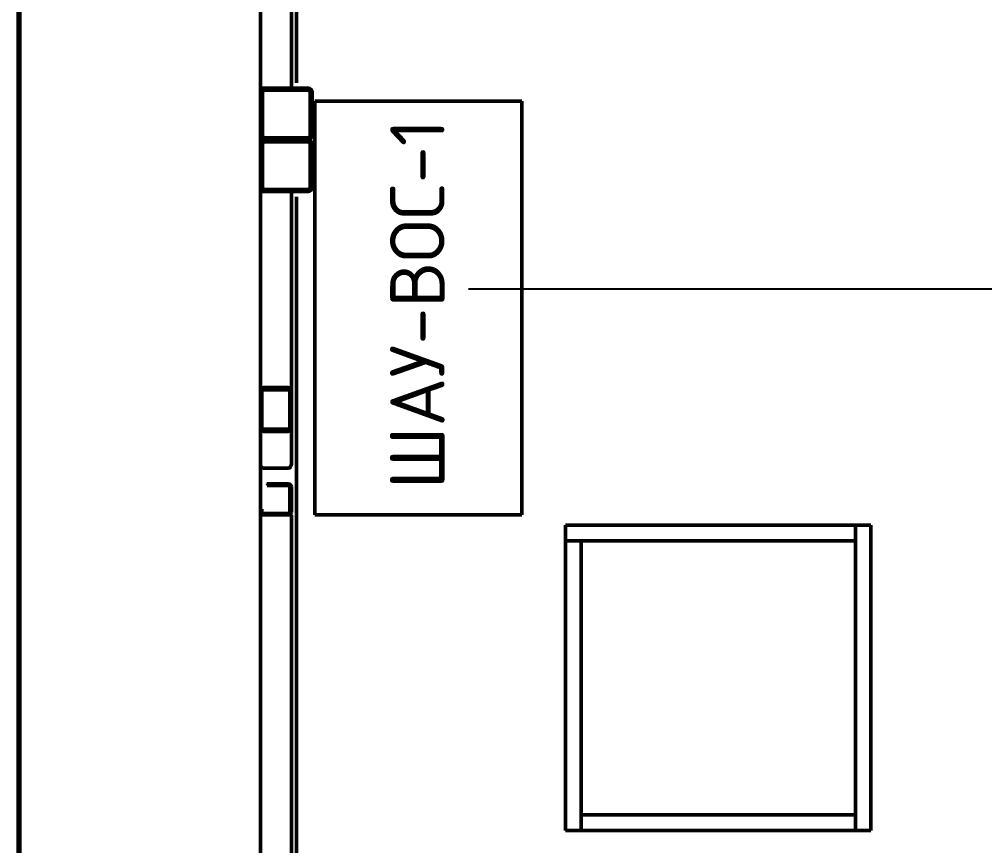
# Model space of a CAD drawing. Header units: millimetres. Extents: x 1510 to 10524, y 7125 to 13164.
# Drawn here: x 7720.1 to 7906.7, y 12693.2 to 12853 of the extents above; entities that cross this region are included whole.
import ezdxf

# ---------------------------------------------------------------- set-up
doc = ezdxf.new("R2010")
doc.units = ezdxf.units.MM
doc.header["$LTSCALE"] = 4
for name, color, linetype, lineweight in [('Border (ISO)', 7, 'Continuous', 70), ('Break Line (ISO)', 7, 'Continuous', 25), ('Hatch (ISO)', 7, 'Continuous', 18), ('Symbol (ISO)', 7, 'Continuous', 25), ('Visible (ISO)', 7, 'Continuous', 50)]:
    doc.layers.add(name, color=color, linetype=linetype, lineweight=lineweight)
doc.layers.add('G', color=5, linetype='Continuous')
doc.styles.add('Note Text (DIN)', font='isocpeur.ttf')
pattern_1 = [(135.0002, (7708.099, 12545.631), (-6.73517, -6.73522), [])]

# ---------------------------------------------------------------- blocks, each defined once
blk = doc.blocks.new('Borders right top border')
at = {"layer": 'Border (ISO)'}
blk.add_line((4, 4), (4, 206), dxfattribs=at)

msp = doc.modelspace()

# ---------------------------------------------------------------- hatches: boundary and pattern name
at = {"layer": 'Hatch (ISO)'}
h = msp.add_hatch(dxfattribs=at)
h.set_pattern_fill('ANSI31', color=256, scale=76.2, angle=90.0002, style=0)
h.set_pattern_definition(pattern_1)
edge = h.paths.add_edge_path()
edge.add_line((7767.48, 12829.65), (7775.88, 12829.65))
edge.add_ellipse((7775.88, 12830.45), major_axis=(0.8, 0), ratio=1, start_angle=270, end_angle=360)
edge.add_line((7776.68, 12830.45), (7776.68, 12838.85))
edge.add_ellipse((7775.88, 12838.85), major_axis=(0, 0.8), ratio=1, start_angle=270, end_angle=360)
edge.add_line((7775.88, 12839.65), (7767.48, 12839.65))
edge.add_ellipse((7767.48, 12838.85), major_axis=(-0.8, 0), ratio=1, start_angle=270, end_angle=360)
edge.add_line((7766.68, 12838.85), (7766.68, 12830.45))
edge.add_ellipse((7767.48, 12830.45), major_axis=(0, -0.8), ratio=1, start_angle=270, end_angle=360)
edge = h.paths.add_edge_path(flags=0)
edge.add_line((7767.08, 12830.45), (7767.08, 12838.85))
edge.add_ellipse((7767.48, 12838.85), major_axis=(0, 0.4), ratio=1, start_angle=0, end_angle=90, ccw=False)
edge.add_line((7767.48, 12839.25), (7775.88, 12839.25))
edge.add_ellipse((7775.88, 12838.85), major_axis=(0.4, 0), ratio=1, start_angle=0, end_angle=90, ccw=False)
edge.add_line((7776.28, 12838.85), (7776.28, 12830.45))
edge.add_ellipse((7775.88, 12830.45), major_axis=(0, -0.4), ratio=1, start_angle=0, end_angle=90, ccw=False)
edge.add_line((7775.88, 12830.05), (7767.48, 12830.05))
edge.add_ellipse((7767.48, 12830.45), major_axis=(-0.4, 0), ratio=1, start_angle=0, end_angle=90, ccw=False)
h = msp.add_hatch(dxfattribs=at)
h.set_pattern_fill('ANSI31', color=256, scale=76.2, style=0)
h.set_pattern_definition([(45, (7708.099, 12545.631), (-6.7352, 6.7352), [])])
edge = h.paths.add_edge_path()
edge.add_line((7775.88, 12829.65), (7767.48, 12829.65))
edge.add_ellipse((7767.48, 12828.85), major_axis=(-0.8, 0), ratio=1, start_angle=270, end_angle=360)
edge.add_line((7766.68, 12828.85), (7766.68, 12820.45))
edge.add_ellipse((7767.48, 12820.45), major_axis=(0, -0.8), ratio=1, start_angle=270, end_angle=360)
edge.add_line((7767.48, 12819.65), (7775.88, 12819.65))
edge.add_ellipse((7775.88, 12820.45), major_axis=(0.8, 0), ratio=1, start_angle=270, end_angle=360)
edge.add_line((7776.68, 12820.45), (7776.68, 12828.85))
edge.add_ellipse((7775.88, 12828.85), major_axis=(0, 0.8), ratio=1, start_angle=270, end_angle=360)
edge = h.paths.add_edge_path(flags=0)
edge.add_line((7767.08, 12820.45), (7767.08, 12828.85))
edge.add_ellipse((7767.48, 12828.85), major_axis=(0, 0.4), ratio=1, start_angle=0, end_angle=90, ccw=False)
edge.add_line((7767.48, 12829.25), (7775.88, 12829.25))
edge.add_ellipse((7775.88, 12828.85), major_axis=(0.4, 0), ratio=1, start_angle=0, end_angle=90, ccw=False)
edge.add_line((7776.28, 12828.85), (7776.28, 12820.45))
edge.add_ellipse((7775.88, 12820.45), major_axis=(0, -0.4), ratio=1, start_angle=0, end_angle=90, ccw=False)
edge.add_line((7775.88, 12820.05), (7767.48, 12820.05))
edge.add_ellipse((7767.48, 12820.45), major_axis=(-0.4, 0), ratio=1, start_angle=0, end_angle=90, ccw=False)
h = msp.add_hatch(dxfattribs=at)
h.set_pattern_fill('ANSI31', color=256, scale=76.2, angle=90.0002, style=0)
h.set_pattern_definition(pattern_1)
edge = h.paths.add_edge_path()
edge.add_ellipse((7772.08, 12780.92), major_axis=(0, -0.849), ratio=0.707107, start_angle=90, end_angle=180)
edge.add_line((7772.08, 12781.77), (7767.28, 12781.77))
edge.add_ellipse((7767.28, 12780.92), major_axis=(0, -0.849), ratio=0.707107, start_angle=180, end_angle=270)
edge.add_line((7766.68, 12780.92), (7766.68, 12774.13))
edge.add_ellipse((7767.28, 12774.13), major_axis=(0, 0.849), ratio=0.707107, start_angle=90, end_angle=180)
edge.add_line((7767.28, 12773.28), (7772.08, 12773.28))
edge.add_ellipse((7772.08, 12774.13), major_axis=(0, 0.849), ratio=0.707107, start_angle=180, end_angle=270)
edge.add_line((7772.68, 12774.13), (7772.68, 12780.92))
edge = h.paths.add_edge_path(flags=0)
edge.add_line((7766.98, 12774.13), (7766.98, 12780.92))
edge.add_ellipse((7767.28, 12780.92), major_axis=(0, -0.424), ratio=0.707107, start_angle=180, end_angle=270, ccw=False)
edge.add_line((7767.28, 12781.34), (7772.08, 12781.34))
edge.add_ellipse((7772.08, 12780.92), major_axis=(0, -0.424), ratio=0.707107, start_angle=90, end_angle=180, ccw=False)
edge.add_line((7772.38, 12780.92), (7772.38, 12774.13))
edge.add_ellipse((7772.08, 12774.13), major_axis=(0, 0.424), ratio=0.707107, start_angle=180, end_angle=270, ccw=False)
edge.add_line((7772.08, 12773.7), (7767.28, 12773.7))
edge.add_ellipse((7767.28, 12774.13), major_axis=(0, 0.424), ratio=0.707107, start_angle=90, end_angle=180, ccw=False)
h = msp.add_hatch(dxfattribs=at)
h.set_pattern_fill('ANSI31', color=256, scale=76.2, angle=75.0002, style=0)
h.set_pattern_definition([(120, (7708.099, 12545.631), (-8.24888, -4.76253), [])])
edge = h.paths.add_edge_path()
edge.add_line((7766.76, 12757.44), (7766.98, 12758.23))
edge.add_line((7766.98, 12758.23), (7766.98, 12757.75))
edge.add_ellipse((7767.28, 12757.75), major_axis=(-0.3, 0), ratio=1, start_angle=0, end_angle=90)
edge.add_line((7767.28, 12757.45), (7772.08, 12757.45))
edge.add_ellipse((7772.08, 12757.75), major_axis=(0, -0.3), ratio=1, start_angle=0, end_angle=90)
edge.add_line((7772.38, 12757.75), (7772.38, 12762.55))
edge.add_ellipse((7772.08, 12762.55), major_axis=(0.3, 0), ratio=1, start_angle=0, end_angle=90)
edge.add_line((7772.08, 12762.85), (7767.99, 12762.85))
edge.add_line((7767.99, 12762.85), (7767.95, 12763.15))
edge.add_line((7767.95, 12763.15), (7772.08, 12763.15))
edge.add_ellipse((7772.08, 12762.55), major_axis=(0, 0.6), ratio=1, start_angle=270, end_angle=360, ccw=False)
edge.add_line((7772.68, 12762.55), (7772.68, 12757.75))
edge.add_ellipse((7772.08, 12757.75), major_axis=(0.6, 0), ratio=1, start_angle=270, end_angle=360, ccw=False)
edge.add_line((7772.08, 12757.15), (7767.28, 12757.15))
edge.add_ellipse((7767.28, 12757.75), major_axis=(0.31, -0.514), ratio=1, start_angle=270, end_angle=328.8936, ccw=False)

# ---------------------------------------------------------------- linework, layer by layer
at = {"layer": 'Break Line (ISO)'}
for p, q in [((7767.99, 12762.85), (7767.95, 12763.15)), ((7766.76, 12757.44), (7766.98, 12758.23))]:
    msp.add_line(p, q, dxfattribs=at)
at = {"layer": 'G', "color": 5}
msp.add_lwpolyline([(8443.53, 12800.76), (7806.9, 12800.76)], dxfattribs=at)
at = {"layer": 'Visible (ISO)'}
for p, q in [((7766.68, 12997.64), (7766.68, 12839.65)), ((7772.68, 12997.64), (7772.68, 12839.65)), ((7773.68, 12840.65), (7773.68, 12975.15)), ((7766.68, 12839.05), (7766.68, 12839.65)), ((7767.28, 12839.65), (7766.68, 12839.65)), ((7766.68, 12839.05), (7766.68, 12838.85)), ((7767.28, 12839.65), (7767.48, 12839.65)), ((7775.88, 12839.65), (7767.48, 12839.65)), ((7767.48, 12839.25), (7775.88, 12839.25)), ((7776.08, 12839.65), (7775.88, 12839.65)), ((7766.68, 12838.85), (7766.68, 12830.45)), ((7767.08, 12830.45), (7767.08, 12838.85)), ((7776.28, 12838.85), (7776.28, 12830.45)), ((7776.68, 12830.45), (7776.68, 12838.85)), ((7777.19, 12837.15), (7777.19, 12757.15)), ((7817.19, 12837.15), (7777.19, 12837.15)), ((7817.19, 12757.15), (7817.19, 12837.15)), ((7766.68, 12830.45), (7766.68, 12830.25)), ((7766.68, 12829.65), (7766.68, 12830.25)), ((7775.88, 12830.05), (7767.48, 12830.05)), ((7767.48, 12829.65), (7766.68, 12829.65)), ((7766.68, 12829.65), (7767.48, 12829.65)), ((7766.68, 12829.65), (7766.68, 12829.05)), ((7766.68, 12828.85), (7766.68, 12829.05)), ((7766.68, 12828.85), (7766.68, 12820.45)), ((7767.08, 12820.45), (7767.08, 12828.85)), ((7767.48, 12829.65), (7775.88, 12829.65)), ((7775.88, 12829.65), (7767.48, 12829.65)), ((7767.48, 12829.25), (7775.88, 12829.25)), ((7776.28, 12828.85), (7776.28, 12820.45)), ((7776.68, 12820.45), (7776.68, 12828.85)), ((7766.68, 12820.25), (7766.68, 12820.45)), ((7766.68, 12820.25), (7766.68, 12819.65)), ((7766.68, 12780.92), (7766.68, 12819.65)), ((7766.68, 12819.65), (7767.28, 12819.65)), ((7767.48, 12819.65), (7767.28, 12819.65)), ((7775.88, 12820.05), (7767.48, 12820.05)), ((7767.48, 12819.65), (7775.88, 12819.65)), ((7772.68, 12780.92), (7772.68, 12819.65)), ((7773.68, 12684.15), (7773.68, 12818.65)), ((7776.08, 12819.65), (7775.88, 12819.65)), ((7772.08, 12781.77), (7767.28, 12781.77)), ((7767.28, 12781.34), (7772.08, 12781.34)), ((7766.68, 12780.92), (7766.68, 12774.13)), ((7766.98, 12774.13), (7766.98, 12780.92)), ((7772.38, 12780.92), (7772.38, 12774.13)), ((7772.68, 12774.13), (7772.68, 12780.92)), ((7766.68, 12774.13), (7766.68, 12767.02)), ((7772.68, 12774.13), (7772.68, 12767.02)), ((7772.08, 12773.7), (7767.28, 12773.7)), ((7767.28, 12773.28), (7772.08, 12773.28)), ((7766.68, 12757.15), (7766.68, 12767.02)), ((7772.08, 12766.17), (7767.28, 12766.17)), ((7772.08, 12763.15), (7767.95, 12763.15)), ((7767.99, 12762.85), (7772.08, 12762.85)), ((7772.38, 12762.55), (7772.38, 12757.75)), ((7772.68, 12757.75), (7772.68, 12762.55)), ((7766.68, 12757.15), (7767.28, 12757.15)), ((7766.68, 12657.15), (7766.68, 12757.15)), ((7766.98, 12757.75), (7766.98, 12758.23)), ((7772.08, 12757.45), (7767.28, 12757.45)), ((7767.28, 12757.15), (7772.08, 12757.15)), ((7772.08, 12757.15), (7772.68, 12757.15)), ((7772.68, 12657.15), (7772.68, 12757.15)), ((7777.19, 12757.15), (7817.19, 12757.15)), ((7825.68, 12755.15), (7884.68, 12755.15)), ((7825.68, 12696.15), (7825.68, 12755.15)), ((7881.68, 12752.55), (7881.68, 12755.15)), ((7884.68, 12755.15), (7884.68, 12696.15)), ((7828.28, 12752.15), (7825.68, 12752.15)), ((7828.28, 12752.15), (7828.68, 12752.15)), ((7828.68, 12699.15), (7828.68, 12752.15)), ((7828.68, 12752.15), (7881.68, 12752.15)), ((7881.68, 12752.55), (7881.68, 12752.15)), ((7881.68, 12752.15), (7881.68, 12699.15)), ((7881.68, 12699.15), (7828.68, 12699.15)), ((7828.68, 12698.75), (7828.68, 12699.15)), ((7881.68, 12698.75), (7881.68, 12699.15)), ((7828.68, 12698.75), (7828.68, 12696.15)), ((7881.68, 12698.75), (7881.68, 12696.15)), ((7884.68, 12696.15), (7825.68, 12696.15))]:
    msp.add_line(p, q, dxfattribs=at)
for centre, radius, start, end in [((7767.48, 12838.85), 0.8, 90, 180), ((7767.48, 12838.85), 0.4, 90, 180), ((7775.88, 12838.85), 0.8, 0, 90), ((7775.88, 12838.85), 0.4, 0, 90), ((7767.48, 12830.45), 0.8, 180, 270), ((7767.48, 12830.45), 0.4, 180, 270), ((7775.88, 12830.45), 0.4, 270, 0), ((7775.88, 12830.45), 0.8, 270, 0), ((7767.48, 12828.85), 0.8, 90, 180), ((7767.48, 12828.85), 0.4, 90, 180), ((7775.88, 12828.85), 0.8, 0, 90), ((7775.88, 12828.85), 0.4, 0, 90), ((7767.48, 12820.45), 0.8, 180, 270), ((7767.48, 12820.45), 0.4, 180, 270), ((7775.88, 12820.45), 0.4, 270, 0), ((7775.88, 12820.45), 0.8, 270, 0), ((7772.08, 12762.55), 0.6, 0, 90), ((7772.08, 12762.55), 0.3, 0, 90), ((7767.28, 12757.75), 0.6, 211.1064, 270), ((7767.28, 12757.75), 0.3, 180, 270), ((7772.08, 12757.75), 0.6, 270, 0), ((7772.08, 12757.75), 0.3, 270, 0)]:
    msp.add_arc(centre, radius, start, end, dxfattribs=at)
for centre, major_axis, start_param, end_param in [((7767.28, 12780.92), (0, -0.849), 3.141593, 4.712389), ((7767.28, 12780.92), (0, -0.424), 3.141593, 4.712389), ((7772.08, 12780.92), (0, -0.849), 1.570796, 3.141593), ((7772.08, 12780.92), (0, -0.424), 1.570796, 3.141593), ((7767.28, 12774.13), (0, 0.849), 1.570796, 3.141593), ((7767.28, 12774.13), (0, 0.424), 1.570796, 3.141593), ((7772.08, 12774.13), (0, 0.424), 3.141593, 4.712389), ((7772.08, 12774.13), (0, 0.849), 3.141593, 4.712389), ((7767.28, 12767.02), (0, 0.849), 1.570796, 3.141593), ((7772.08, 12767.02), (0, 0.849), 3.141593, 4.712389)]:
    msp.add_ellipse(centre, major_axis=major_axis, ratio=0.707107, start_param=start_param, end_param=end_param, dxfattribs=at)

# ---------------------------------------------------------------- block references
at = {"xscale": 3, "yscale": 3, "zscale": 3}
msp.add_blockref('Borders right top border', (7708.1, 12545.63), dxfattribs=at)

# ---------------------------------------------------------------- texts
at = {"layer": 'Symbol (ISO)', "insert": (7791.77, 12762.1), "char_height": 10.5, "width": 95.5032, "attachment_point": 1, "rotation": 90, "style": 'Note Text (DIN)'}
msp.add_mtext('ШАУ-ВОС-1', dxfattribs=at)

doc.saveas('drawing.dxf')
